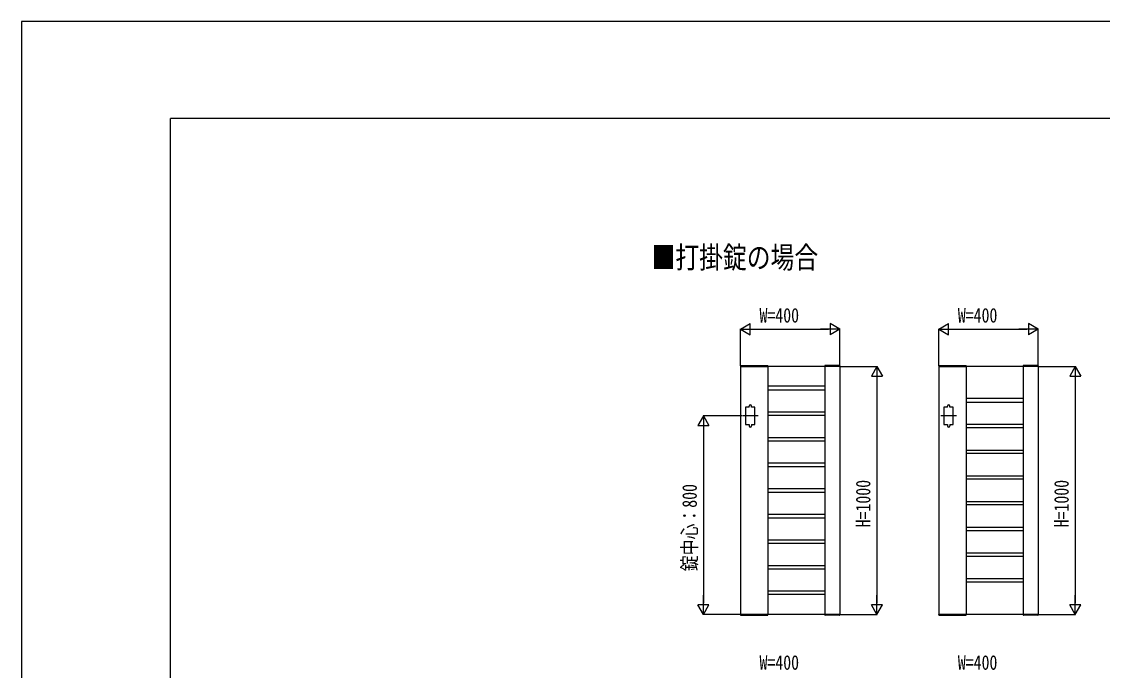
# Model space of a CAD drawing. Units: millimetres, scale not verified. Extents: x -8410 to 8410, y -5940 to 5940.
# Drawn here: x -8410 to -4051, y 3324 to 5940 of the extents above; entities that cross this region are included whole.
import ezdxf
from ezdxf.enums import TextEntityAlignment as Align

# ---------------------------------------------------------------- set-up
doc = ezdxf.new("R2010")
doc.units = ezdxf.units.MM
doc.header["$LTSCALE"] = 30
for name, color, linetype in [('0-1_USER1', 3, 'Continuous'), ('0-2_YKK_A1', 4, 'Continuous'), ('0-3_YKK_D', 6, 'Continuous'), ('0-4_YKK_ZWAK', 7, 'Continuous')]:
    doc.layers.add(name, color=color, linetype=linetype)
doc.styles.add('ＭＳ ゴシック', font='')
doc.styles.get('ＭＳ ゴシック').set_extended_font_data('MS Gothic')

msp = doc.modelspace()

# ---------------------------------------------------------------- linework, layer by layer
at = {"layer": '0-2_YKK_A1'}
for p, q in [((-5510.33, 4552.55), (-5510.46, 4550)), ((-5510.46, 4550), (-5399.46, 4550)), ((-5509.96, 4550), (-5509.96, 3550)), ((-5109.96, 4550), (-5509.96, 4550)), ((-5509.33, 4553.5), (-5400.6, 4553.5)), ((-5399.96, 4550), (-5399.96, 3550)), ((-5399.6, 4552.55), (-5399.46, 4550)), ((-5170.33, 4552.55), (-5170.46, 4550)), ((-5109.46, 4550), (-5170.46, 4550)), ((-5169.96, 4550), (-5169.96, 3550)), ((-5110.6, 4553.5), (-5169.33, 4553.5)), ((-5109.96, 4550), (-5109.96, 3550)), ((-5109.6, 4552.55), (-5109.46, 4550)), ((-4710.33, 4552.55), (-4710.46, 4550)), ((-4710.46, 4550), (-4599.46, 4550)), ((-4709.96, 4550), (-4709.96, 3550)), ((-4309.96, 4550), (-4709.96, 4550)), ((-4709.33, 4553.5), (-4600.6, 4553.5)), ((-4599.96, 4550), (-4599.96, 3550)), ((-4599.6, 4552.55), (-4599.46, 4550)), ((-4370.33, 4552.55), (-4370.46, 4550)), ((-4309.46, 4550), (-4370.46, 4550)), ((-4369.96, 4550), (-4369.96, 3550)), ((-4310.6, 4553.5), (-4369.33, 4553.5)), ((-4309.96, 4550), (-4309.96, 3550)), ((-4309.6, 4552.55), (-4309.46, 4550)), ((-5169.96, 4470), (-5399.96, 4470)), ((-5399.96, 4455.7), (-5169.96, 4455.7)), ((-4369.96, 4420), (-4599.96, 4420)), ((-4599.96, 4405.7), (-4369.96, 4405.7)), ((-5475.96, 4385), (-5475.96, 4390)), ((-5465.96, 4385), (-5465.96, 4390)), ((-5399.96, 4366.7), (-5169.96, 4366.7)), ((-4675.96, 4385), (-4675.96, 4390)), ((-4665.96, 4385), (-4665.96, 4390)), ((-5439.46, 4350), (-5502.46, 4350)), ((-5399.96, 4352.5), (-5169.96, 4352.5)), ((-4639.46, 4350), (-4702.46, 4350)), ((-4599.96, 4316.33), (-4369.96, 4316.33)), ((-5475.96, 4315), (-5475.96, 4310)), ((-5465.96, 4315), (-5465.96, 4310)), ((-4675.96, 4315), (-4675.96, 4310)), ((-4665.96, 4315), (-4665.96, 4310)), ((-4369.96, 4302.03), (-4599.96, 4302.03)), ((-5399.96, 4263.5), (-5169.96, 4263.5)), ((-5399.96, 4249.3), (-5169.96, 4249.3)), ((-4599.96, 4212.66), (-4369.96, 4212.66)), ((-4369.96, 4198.36), (-4599.96, 4198.36)), ((-5399.96, 4160.3), (-5169.96, 4160.3)), ((-5399.96, 4146.1), (-5169.96, 4146.1)), ((-4599.96, 4108.98), (-4369.96, 4108.98)), ((-5399.96, 4057.1), (-5169.96, 4057.1)), ((-4369.96, 4094.68), (-4599.96, 4094.68)), ((-5399.96, 4042.9), (-5169.96, 4042.9)), ((-4599.96, 4005.31), (-4369.96, 4005.31)), ((-4369.96, 3991.01), (-4599.96, 3991.01)), ((-5399.96, 3953.9), (-5169.96, 3953.9)), ((-5399.96, 3939.7), (-5169.96, 3939.7)), ((-4599.96, 3901.64), (-4369.96, 3901.64)), ((-4369.96, 3887.34), (-4599.96, 3887.34)), ((-5399.97, 3836.5), (-5169.97, 3836.5)), ((-5399.96, 3850.7), (-5169.96, 3850.7)), ((-4599.96, 3797.97), (-4369.96, 3797.97)), ((-4369.96, 3783.67), (-4599.96, 3783.67)), ((-5399.96, 3747.5), (-5169.96, 3747.5)), ((-5399.96, 3733.3), (-5169.96, 3733.3)), ((-4599.96, 3694.3), (-4369.96, 3694.3)), ((-4369.96, 3680), (-4599.96, 3680)), ((-5399.96, 3644.3), (-5169.96, 3644.3)), ((-5169.96, 3630), (-5399.96, 3630)), ((-5510.46, 3550), (-5399.46, 3550)), ((-5510.33, 3547.45), (-5510.46, 3550)), ((-5109.96, 3550), (-5509.96, 3550)), ((-5509.33, 3546.5), (-5400.6, 3546.5)), ((-5399.6, 3547.45), (-5399.46, 3550)), ((-5109.46, 3550), (-5170.46, 3550)), ((-5170.33, 3547.45), (-5170.46, 3550)), ((-5110.6, 3546.5), (-5169.33, 3546.5)), ((-5109.6, 3547.45), (-5109.46, 3550)), ((-4710.46, 3550), (-4599.46, 3550)), ((-4710.33, 3547.45), (-4710.46, 3550)), ((-4309.96, 3550), (-4709.96, 3550)), ((-4709.33, 3546.5), (-4600.6, 3546.5)), ((-4599.6, 3547.45), (-4599.46, 3550)), ((-4309.46, 3550), (-4370.46, 3550)), ((-4370.33, 3547.45), (-4370.46, 3550)), ((-4310.6, 3546.5), (-4369.33, 3546.5)), ((-4309.6, 3547.45), (-4309.46, 3550))]:
    msp.add_line(p, q, dxfattribs=at)
for points in [[(-5475.96, 4385), (-5489.96, 4385), (-5489.96, 4315), (-5475.96, 4315)], [(-5465.96, 4315), (-5451.96, 4315), (-5451.96, 4385), (-5465.96, 4385)], [(-4675.96, 4385), (-4689.96, 4385), (-4689.96, 4315), (-4675.96, 4315)], [(-4665.96, 4315), (-4651.96, 4315), (-4651.96, 4385), (-4665.96, 4385)]]:
    msp.add_lwpolyline(points, dxfattribs=at)
for centre, radius, start, end in [((-5509.33, 4552.5), 1, 90, 177), ((-5400.6, 4552.5), 1, 3, 90), ((-5169.33, 4552.5), 1, 90, 177), ((-5110.6, 4552.5), 1, 3, 90), ((-4709.33, 4552.5), 1, 90, 177), ((-4600.6, 4552.5), 1, 3, 90), ((-4369.33, 4552.5), 1, 90, 177), ((-4310.6, 4552.5), 1, 3, 90), ((-5470.96, 4390), 5, 0, 180), ((-4670.96, 4390), 5, 0, 180), ((-5470.96, 4310), 5, 180, 0), ((-4670.96, 4310), 5, 180, 0), ((-5509.33, 3547.5), 1, 183, 270), ((-5400.6, 3547.5), 1, 270, 357), ((-5169.33, 3547.5), 1, 183, 270), ((-5110.6, 3547.5), 1, 270, 357), ((-4709.33, 3547.5), 1, 183, 270), ((-4600.6, 3547.5), 1, 270, 357), ((-4369.33, 3547.5), 1, 183, 270), ((-4310.6, 3547.5), 1, 270, 357)]:
    msp.add_arc(centre, radius, start, end, dxfattribs=at)
at = {"layer": '0-3_YKK_D'}
for p, q in [((-5509.96, 4700), (-5470.99, 4722.5)), ((-5470.99, 4677.5), (-5470.99, 4722.5)), ((-5109.96, 4700), (-5148.94, 4722.5)), ((-5148.94, 4722.5), (-5148.94, 4677.5)), ((-4709.96, 4700), (-4670.99, 4722.5)), ((-4670.99, 4677.5), (-4670.99, 4722.5)), ((-4309.96, 4700), (-4348.94, 4722.5)), ((-4348.94, 4722.5), (-4348.94, 4677.5)), ((-5509.96, 4552), (-5509.96, 4701)), ((-5509.96, 4700), (-5470.99, 4677.5)), ((-5509.96, 4700), (-5432.02, 4700)), ((-5464.96, 4700), (-5154.96, 4700)), ((-5109.96, 4700), (-5187.91, 4700)), ((-5109.96, 4700), (-5148.94, 4677.5)), ((-5109.96, 4552), (-5109.96, 4701)), ((-4709.96, 4552), (-4709.96, 4701)), ((-4709.96, 4700), (-4670.99, 4677.5)), ((-4709.96, 4700), (-4632.02, 4700)), ((-4664.96, 4700), (-4354.96, 4700)), ((-4309.96, 4700), (-4387.91, 4700)), ((-4309.96, 4700), (-4348.94, 4677.5)), ((-4309.96, 4552), (-4309.96, 4701)), ((-5107.96, 4550), (-4958.96, 4550)), ((-4959.96, 4550), (-4982.46, 4511.03)), ((-4959.96, 4550), (-4937.46, 4511.03)), ((-4959.96, 4550), (-4959.96, 4472.06)), ((-4307.96, 4550), (-4158.96, 4550)), ((-4159.96, 4550), (-4182.46, 4511.03)), ((-4159.96, 4550), (-4137.46, 4511.03)), ((-4159.96, 4550), (-4159.96, 4472.06)), ((-4982.46, 4511.03), (-4937.46, 4511.03)), ((-4959.96, 4505), (-4959.96, 3595)), ((-4182.46, 4511.03), (-4137.46, 4511.03)), ((-4159.96, 4505), (-4159.96, 3595)), ((-5659.96, 4350), (-5682.46, 4311.03)), ((-5504.46, 4350), (-5660.96, 4350)), ((-5659.96, 4350), (-5637.46, 4311.03)), ((-5659.96, 4350), (-5659.96, 4272.06)), ((-5682.46, 4311.03), (-5637.46, 4311.03)), ((-5659.96, 4305), (-5659.96, 3595)), ((-5659.96, 3550), (-5659.96, 3627.94)), ((-4959.96, 3550), (-4959.96, 3627.94)), ((-4159.96, 3550), (-4159.96, 3627.94)), ((-5659.96, 3550), (-5682.46, 3588.97)), ((-5637.46, 3588.97), (-5682.46, 3588.97)), ((-5659.96, 3550), (-5637.46, 3588.97)), ((-4959.96, 3550), (-4982.46, 3588.97)), ((-4937.46, 3588.97), (-4982.46, 3588.97)), ((-4959.96, 3550), (-4937.46, 3588.97)), ((-4159.96, 3550), (-4182.46, 3588.97)), ((-4137.46, 3588.97), (-4182.46, 3588.97)), ((-4159.96, 3550), (-4137.46, 3588.97)), ((-5511.96, 3550), (-5660.96, 3550)), ((-5107.96, 3550), (-4958.96, 3550)), ((-4307.96, 3550), (-4158.96, 3550))]:
    msp.add_line(p, q, dxfattribs=at)
at = {"layer": '0-4_YKK_ZWAK'}
for p in [(7790.04, 5550), (-7809.96, -5050)]:
    msp.add_line(p, (-7809.96, 5550), dxfattribs=at)
msp.add_lwpolyline([(-8410, -5940), (8410, -5940), (8410, 5940), (-8410, 5940)], close=True, dxfattribs=at)

# ---------------------------------------------------------------- texts
at = {"layer": '0-1_USER1', "style": 'ＭＳ ゴシック', "width": 0.8}
msp.add_text('■打掛錠の場合', height=87.98, dxfattribs=at).set_placement((-5869.11, 4919.03), align=Align.BOTTOM_LEFT)
at = {"layer": '0-3_YKK_D', "style": 'ＭＳ ゴシック', "width": 0.8}
for p in [(-5433.7, 4709), (-4633.7, 4709), (-5433.7, 3309), (-4633.7, 3309)]:
    msp.add_text('W=400', height=58.65, dxfattribs=at).set_placement(p, align=Align.BOTTOM_LEFT)
for s, p in [('錠中心：800', (-5668.96, 3723.87)), ('H=1000', (-4968.96, 3900.67)), ('H=1000', (-4168.96, 3900.67))]:
    msp.add_text(s, height=58.65, rotation=90, dxfattribs=at).set_placement(p, align=Align.BOTTOM_LEFT)

doc.saveas('drawing.dxf')
